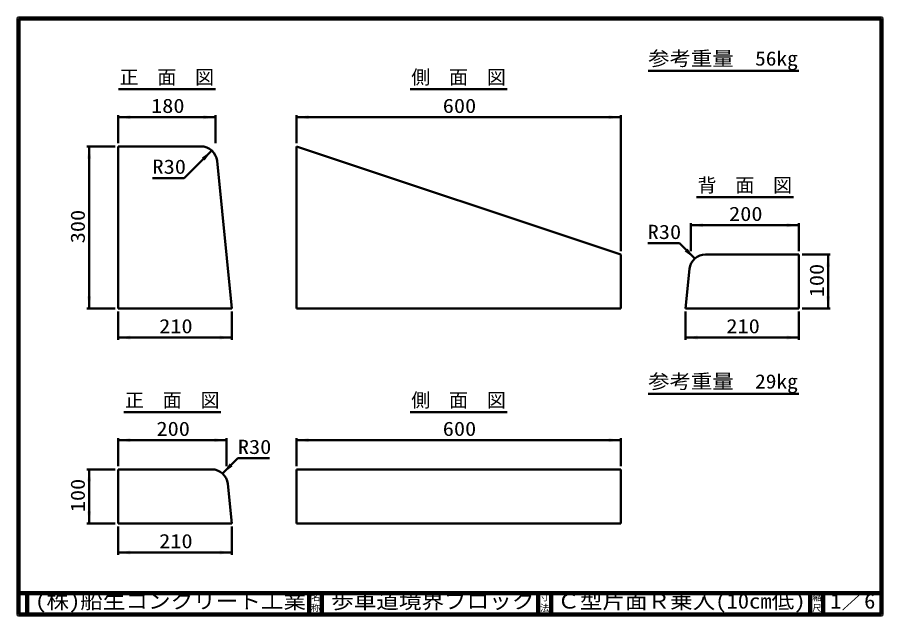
# Model space of a CAD drawing. Units: millimetres, scale not verified, with parts at other scales. Extents: x 100 to 4105, y 100 to 2870.
import ezdxf
from ezdxf.enums import TextEntityAlignment as Align

# ---------------------------------------------------------------- set-up
doc = ezdxf.new("R2010")
doc.units = ezdxf.units.MM
doc.header["$LTSCALE"] = 5
doc.layers.add('V-nasSTD', color=7, linetype='Continuous', lineweight=50)
doc.styles.add('ＭＳ ゴシック', font='')
doc.styles.get('ＭＳ ゴシック').set_extended_font_data('MS Gothic')

msp = doc.modelspace()

# ---------------------------------------------------------------- hatches: boundary and pattern name
at = {"layer": 'V-nasSTD'}
for points in [[(623.75, 2398.125), (567.5, 2407.5), (623.75, 2416.875)], [(961.25, 2398.125), (1017.5, 2407.5), (961.25, 2416.875)], [(1448.75, 2398.125), (1392.5, 2407.5), (1448.75, 2416.875)], [(2836.25, 2398.125), (2892.5, 2407.5), (2836.25, 2416.875)], [(441.875, 2216.25), (432.5, 2272.5), (423.125, 2216.25)], [(966.806, 2206.705), (999.951, 2253.109), (953.547, 2219.963)], [(3273.75, 1898.125), (3217.5, 1907.5), (3273.75, 1916.875)], [(3661.25, 1898.125), (3717.5, 1907.5), (3661.25, 1916.875)], [(3201.903, 1799.513), (3235.049, 1753.109), (3188.645, 1786.255)], [(3843.125, 1716.25), (3852.5, 1772.5), (3861.875, 1716.25)], [(441.875, 1578.75), (432.5, 1522.5), (423.125, 1578.75)], [(3843.125, 1578.75), (3852.5, 1522.5), (3861.875, 1578.75)], [(623.75, 1396.875), (567.5, 1387.5), (623.75, 1378.125)], [(1036.25, 1396.875), (1092.5, 1387.5), (1036.25, 1378.125)], [(3248.75, 1396.875), (3192.5, 1387.5), (3248.75, 1378.125)], [(3661.25, 1396.875), (3717.5, 1387.5), (3661.25, 1378.125)], [(623.75, 903.125), (567.5, 912.5), (623.75, 921.875)], [(1011.25, 903.125), (1067.5, 912.5), (1011.25, 921.875)], [(1448.75, 903.125), (1392.5, 912.5), (1448.75, 921.875)], [(2836.25, 903.125), (2892.5, 912.5), (2836.25, 921.875)], [(1083.097, 804.513), (1049.951, 758.109), (1096.355, 791.255)], [(441.875, 721.25), (432.5, 777.5), (423.125, 721.25)], [(441.875, 583.75), (432.5, 527.5), (423.125, 583.75)], [(623.75, 401.875), (567.5, 392.5), (623.75, 383.125)], [(1036.25, 401.875), (1092.5, 392.5), (1036.25, 383.125)]]:
    msp.add_hatch(color=256, dxfattribs=at).paths.add_polyline_path(points)

# ---------------------------------------------------------------- linework, layer by layer
at = {"layer": 'V-nasSTD', "lineweight": 100}
for p, q in [((105, 2865), (105, 105)), ((4100, 2865), (105, 2865)), ((4100, 105), (4100, 2865)), ((105, 205), (4100, 205)), ((145, 205), (145, 105)), ((1450, 205), (1450, 105)), ((1510, 205), (1510, 105)), ((2510, 205), (2510, 105)), ((2570, 205), (2570, 105)), ((3770, 205), (3770, 105)), ((3830, 205), (3830, 105)), ((105, 105), (4100, 105))]:
    msp.add_line(p, q, dxfattribs=at)
at = {"layer": 'V-nasSTD'}
for p, q in [((3717.5, 2622.5), (3019.5, 2622.5)), ((568.125, 2537.5), (1016.875, 2537.5)), ((1918.125, 2537.5), (2366.875, 2537.5)), ((567.5, 2417.5), (567.5, 2287.5)), ((567.5, 2407.5), (1017.5, 2407.5)), ((1017.5, 2417.5), (1017.5, 2287.5)), ((1392.5, 2417.5), (1392.5, 2287.5)), ((1392.5, 2407.5), (2892.5, 2407.5)), ((2892.5, 2417.5), (2892.5, 1787.5)), ((422.5, 2272.5), (552.5, 2272.5)), ((432.5, 1522.5), (432.5, 2272.5)), ((567.5, 2272.5), (567.5, 1522.5)), ((949.626, 2272.5), (567.5, 2272.5)), ((872.672, 2125.83), (999.951, 2253.109)), ((1392.5, 2272.5), (1392.5, 1522.5)), ((2892.5, 1772.5), (1392.5, 2272.5)), ((1024.254, 2204.963), (1092.5, 1522.5)), ((725.672, 2125.83), (872.672, 2125.83)), ((3691.875, 2037.5), (3243.125, 2037.5)), ((3217.5, 1917.5), (3217.5, 1787.5)), ((3717.5, 1907.5), (3217.5, 1907.5)), ((3717.5, 1917.5), (3717.5, 1787.5)), ((3017.338, 1823.82), (3164.338, 1823.82)), ((3164.338, 1823.82), (3235.049, 1753.109)), ((2892.5, 1522.5), (2892.5, 1772.5)), ((3285.374, 1772.5), (3717.5, 1772.5)), ((3717.5, 1772.5), (3717.5, 1522.5)), ((3862.5, 1772.5), (3732.5, 1772.5)), ((3852.5, 1522.5), (3852.5, 1772.5)), ((3210.746, 1704.963), (3192.5, 1522.5)), ((422.5, 1522.5), (552.5, 1522.5)), ((567.5, 1522.5), (1092.5, 1522.5)), ((1392.5, 1522.5), (2892.5, 1522.5)), ((3717.5, 1522.5), (3192.5, 1522.5)), ((3862.5, 1522.5), (3732.5, 1522.5)), ((567.5, 1377.5), (567.5, 1507.5)), ((1092.5, 1377.5), (1092.5, 1507.5)), ((3192.5, 1377.5), (3192.5, 1507.5)), ((3717.5, 1377.5), (3717.5, 1507.5)), ((567.5, 1387.5), (1092.5, 1387.5)), ((3717.5, 1387.5), (3192.5, 1387.5)), ((3717.5, 1127.5), (3019.5, 1127.5)), ((593.125, 1042.5), (1041.875, 1042.5)), ((1918.125, 1042.5), (2366.875, 1042.5)), ((567.5, 922.5), (567.5, 792.5)), ((1067.5, 922.5), (1067.5, 792.5)), ((1392.5, 922.5), (1392.5, 792.5)), ((2892.5, 922.5), (2892.5, 792.5)), ((567.5, 912.5), (1067.5, 912.5)), ((1392.5, 912.5), (2892.5, 912.5)), ((1120.662, 828.82), (1049.951, 758.109)), ((1267.662, 828.82), (1120.662, 828.82)), ((422.5, 777.5), (552.5, 777.5)), ((432.5, 527.5), (432.5, 777.5)), ((567.5, 777.5), (567.5, 527.5)), ((999.626, 777.5), (567.5, 777.5)), ((1392.5, 777.5), (1392.5, 527.5)), ((1392.5, 777.5), (2892.5, 777.5)), ((2892.5, 527.5), (2892.5, 777.5)), ((1074.254, 709.963), (1092.5, 527.5)), ((422.5, 527.5), (552.5, 527.5)), ((567.5, 527.5), (1092.5, 527.5)), ((1392.5, 527.5), (2892.5, 527.5)), ((567.5, 382.5), (567.5, 512.5)), ((1092.5, 382.5), (1092.5, 512.5)), ((567.5, 392.5), (1092.5, 392.5))]:
    msp.add_line(p, q, dxfattribs=at)
at = {"layer": 'V-nasSTD', "lineweight": 13}
msp.add_lwpolyline([(100, 100), (100, 2870), (4105, 2870), (4105, 100)], close=True, dxfattribs=at)
at = {"layer": 'V-nasSTD'}
for centre, start, end in [((949.626, 2197.5), 5.71059, 90), ((3285.374, 1697.5), 90, 174.28941), ((999.626, 702.5), 5.71059, 90)]:
    msp.add_arc(centre, 75, start, end, dxfattribs=at)

# ---------------------------------------------------------------- texts
at = {"layer": 'V-nasSTD', "style": 'ＭＳ ゴシック', "width": 1.1}
for s, height, p in [('参考重量\u300056kg', 65.98, (3019.5, 2712.5)), ('参考重量\u300029kg', 65.98, (3019.5, 1217.5)), ('(株)船生コンクリート工業', 69.65, (182.5, 202.5)), ('歩車道境界ブロック', 69.65, (1552.5, 202.5)), ('Ｃ型片面Ｒ乗入(10cm低)', 69.65, (2598.75, 202.5)), ('1／6', 69.65, (3862.5, 202.582))]:
    msp.add_text(s, height=height, dxfattribs=at).set_placement(p, align=Align.TOP_LEFT)
at = {"layer": 'V-nasSTD', "style": 'ＭＳ ゴシック'}
for s, height, p in [('正\u3000面\u3000図', 64.15, (573.125, 2625)), ('側\u3000面\u3000図', 64.15, (1923.125, 2625)), ('背\u3000面\u3000図', 64.15, (3248.115, 2125)), ('正\u3000面\u3000図', 64.15, (598.125, 1130)), ('側\u3000面\u3000図', 64.15, (1923.125, 1130)), ('名', 30.79, (1458.982, 200.999)), ('寸', 30.79, (2518.982, 200.999)), ('縮', 30.79, (3778.982, 200.999)), ('称', 30.79, (1458.976, 151.01)), ('法', 30.79, (2518.976, 151.01)), ('尺', 30.79, (3778.976, 151.01))]:
    msp.add_text(s, height=height, dxfattribs=at).set_placement(p, align=Align.TOP_LEFT)
at = {"layer": 'V-nasSTD', "style": 'ＭＳ ゴシック', "width": 1.15}
for s, p in [('180', (719, 2407.5)), ('600', (2069, 2407.5)), ('R30', (725.672, 2125.83)), ('200', (3394, 1907.5)), ('R30', (3017.338, 1823.82)), ('210', (756.5, 1387.5)), ('210', (3381.5, 1387.5)), ('200', (744, 912.5)), ('600', (2069, 912.5)), ('R30', (1120.662, 828.82)), ('210', (756.5, 392.5))]:
    msp.add_text(s, height=65.98, dxfattribs=at).set_placement(p, align=Align.BOTTOM_LEFT)
for s, p in [('300', (432.5, 1824)), ('100', (3852.5, 1574)), ('100', (432.5, 579))]:
    msp.add_text(s, height=65.98, rotation=90, dxfattribs=at).set_placement(p, align=Align.BOTTOM_LEFT)

doc.saveas('drawing.dxf')
